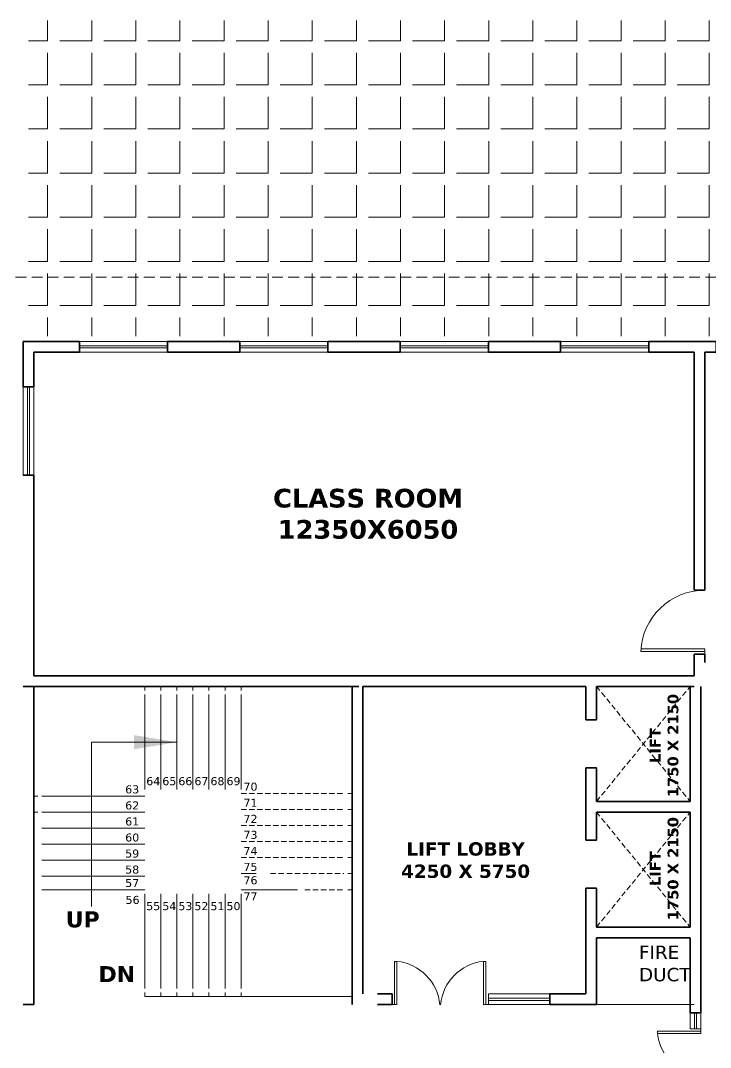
# Model space of a CAD drawing. Header units: millimetres. Extents: x -907591 to 4513934, y -12317808 to 1850003.
# Drawn here: x -444939 to -432034, y -5524761 to -5505561 of the extents above; entities that cross this region are included whole.
import ezdxf

# ---------------------------------------------------------------- set-up
doc = ezdxf.new("R2010")
doc.units = ezdxf.units.MM
doc.header["$LTSCALE"] = 2
doc.header["$MEASUREMENT"] = 0
doc.linetypes.add('DASHED2', pattern=[0.375, 0.25, -0.125])
doc.linetypes.add('HIDDEN', pattern=[0.375, 0.25, -0.125])
doc.layers.add('AEROW', color=7, linetype='Continuous', lineweight=15, true_color=0x0d0d0d)
doc.layers.add('DOT', color=7, linetype='DASHED2', lineweight=0, true_color=0x89067c)
for name, color, linetype, lineweight in [('DOOR', 27, 'Continuous', 5), ('DUCT', 37, 'Continuous', 35), ('glass', 5, 'Continuous', 15), ('HAT', 42, 'Continuous', 5), ('SILL', 74, 'Continuous', 9), ('STAIR', 252, 'Continuous', 9), ('TEXT', 7, 'Continuous', 13), ('WAll', 250, 'Continuous', 35)]:
    doc.layers.add(name, color=color, linetype=linetype, lineweight=lineweight)
doc.styles.add('INNER DIM', font='', dxfattribs={"height": 250})
doc.styles.add('style2', font='')
doc.styles.get('INNER DIM').set_extended_font_data('Arial Narrow', bold=True)
doc.styles.get('style2').set_extended_font_data('Verdana')
doc.dimstyles.new('INNER DIM', dxfattribs={"dimscale": 0, "dimtxt": 250, "dimasz": 100, "dimexe": 50, "dimexo": 50, "dimgap": 50, "dimtad": 0, "dimdec": 0, "dimzin": 0, "dimdsep": 46, "dimtxsty": 'INNER DIM', "dimblk": 'ARCHTICK', "dimcen": 100, "dimdle": 50, "dimclrd": 256, "dimclre": 256, "dimclrt": 256, "dimadec": 0, "dimazin": 0, "dimtfac": 1, "dimtdec": 0, "dimtix": 1, "dimtmove": 2, "dimatfit": 3, "dimfxl": 50, "dimfxlon": 1, "dimtolj": 1, "dimtzin": 0, "dimlwd": -1, "dimlwe": -1, "dimarcsym": 1})

# ---------------------------------------------------------------- blocks, each defined once
blk = doc.blocks.new('A$C378B1DF0')
at = {"layer": 'DOOR', "ltscale": 0.1}
for p, q in [((1100, 0), (1100, 1196)), ((1150, 0), (1150, 1199)), ((1200, 0), (1100, 0))]:
    blk.add_line(p, q, dxfattribs=at)
blk.add_arc((1200, 0), 1200, 92.388, 180, dxfattribs=at)
blk = doc.blocks.new('1000 DOOR R')
at = {"layer": 'DOOR', "color": 252, "ltscale": 200}
for p, q in [((-900, -900), (0, -900)), ((-900, -900), (-900, -950)), ((-900, -950), (0, -950)), ((0, -1000), (0, -900))]:
    blk.add_line(p, q, dxfattribs=at)
blk.add_arc((96, -1003), 1001, 95.4612, 174.0988, dxfattribs=at)
blk = doc.blocks.new('A$C44E84F5B')
at = {"layer": 'SILL', "ltscale": 0.1, "extrusion": (0, 0, -1), "xscale": -0.8999999999990947, "yscale": 0.8999999999990947, "zscale": -0.900000000403865, "rotation": 180}
blk.add_blockref('1000 DOOR R', (0, 900), dxfattribs=at)
at = {"layer": 'SILL', "ltscale": 0.1, "extrusion": (0, 0, -1), "xscale": 0.8999999999990947, "yscale": 0.8999999999990947, "zscale": -0.900000000403865}
blk.add_blockref('1000 DOOR R', (0, 900), dxfattribs=at)
blk = doc.blocks.new('_ArchTick')
at = {"color": 0, "linetype": 'ByBlock', "const_width": 0.15}
blk.add_lwpolyline([(-0.5, -0.5), (0.5, 0.5)], dxfattribs=at)

msp = doc.modelspace()

# ---------------------------------------------------------------- hatches: boundary and pattern name
at = {"layer": 'HAT', "ltscale": 100}
h = msp.add_hatch(dxfattribs=at)
h.set_pattern_fill('ANGLE', color=256, scale=3000, style=0)
h.set_pattern_definition([(180, (-2287481.95, 738485.4), (0, 825), [600, -225]), (90, (-2287481.95, 738485.4), (825, 5e-14), [600, -225])])
h.paths.add_polyline_path([(-388059, -5505561), (-444789, -5505561), (-444789, -5511461), (-388059, -5511461)])

# ---------------------------------------------------------------- linework, layer by layer
at = {"layer": 'DOT', "ltscale": 400}
msp.add_line((-423830, -5510361), (-446089, -5510361), dxfattribs=at)
at = {"layer": 'DUCT', "ltscale": 100}
for p, q in [((-444889, -5512411), (-444889, -5511561)), ((-443839, -5511561), (-444889, -5511561)), ((-443839, -5511761), (-443839, -5511561)), ((-444689, -5512411), (-444689, -5511761)), ((-444689, -5511761), (-443839, -5511761)), ((-444689, -5512411), (-444889, -5512411)), ((-444889, -5514061), (-444689, -5514061))]:
    msp.add_line(p, q, dxfattribs=at)
for points in [[(-442189, -5511561), (-440839, -5511561), (-440839, -5511761), (-442189, -5511761)], [(-439189, -5511561), (-437839, -5511561), (-437839, -5511761), (-439189, -5511761)], [(-436189, -5511561), (-434839, -5511561), (-434839, -5511761), (-436189, -5511761)]]:
    msp.add_lwpolyline(points, close=True, dxfattribs=at)
msp.add_lwpolyline([(-432339, -5511761), (-433189, -5511761), (-433189, -5511561), (-431929, -5511561), (-431929, -5511761), (-432139, -5511761)], dxfattribs=at)
at = {"layer": 'glass', "ltscale": 100}
for p, q in [((-442189, -5511641), (-443839, -5511641)), ((-442189, -5511681), (-443839, -5511681)), ((-439189, -5511641), (-440839, -5511641)), ((-439189, -5511681), (-440839, -5511681)), ((-436189, -5511641), (-437839, -5511641)), ((-436189, -5511681), (-437839, -5511681)), ((-433189, -5511641), (-434839, -5511641)), ((-433189, -5511681), (-434839, -5511681)), ((-444809, -5514061), (-444809, -5512411)), ((-444769, -5514061), (-444769, -5512411)), ((-435039, -5523841), (-436189, -5523841)), ((-435039, -5523881), (-436189, -5523881)), ((-432335, -5524411), (-432335, -5524111)), ((-432295, -5524411), (-432295, -5524111))]:
    msp.add_line(p, q, dxfattribs=at)
at = {"layer": 'SILL', "ltscale": 100}
for p, q in [((-442189, -5511561), (-443839, -5511561)), ((-439189, -5511561), (-440839, -5511561)), ((-436189, -5511561), (-437839, -5511561)), ((-433189, -5511561), (-434839, -5511561)), ((-442189, -5511761), (-443848, -5511761)), ((-439189, -5511761), (-440848, -5511761)), ((-436189, -5511761), (-437848, -5511761)), ((-433189, -5511761), (-434848, -5511761)), ((-444889, -5514061), (-444889, -5512411)), ((-444689, -5514061), (-444689, -5512411)), ((-435039, -5523761), (-436189, -5523761)), ((-436189, -5523761), (-436189, -5523961)), ((-435039, -5523961), (-436189, -5523961)), ((-432415, -5524411), (-432415, -5524111)), ((-432215, -5524411), (-432215, -5524111)), ((-432215, -5524411), (-432415, -5524411))]:
    msp.add_line(p, q, dxfattribs=at)
at = {"layer": 'STAIR', "ltscale": 100}
for p, q in [((-442614, -5518086), (-442614, -5518011)), ((-442314, -5518086), (-442314, -5518011)), ((-442014, -5518086), (-442014, -5518011)), ((-441714, -5518086), (-441714, -5518011)), ((-441414, -5518086), (-441414, -5518011)), ((-441114, -5518086), (-441114, -5518011)), ((-440814, -5518086), (-440814, -5518011)), ((-442614, -5519936), (-442614, -5518161)), ((-442314, -5519936), (-442314, -5518161)), ((-442014, -5519936), (-442014, -5518161)), ((-441714, -5519936), (-441714, -5518161)), ((-441414, -5519936), (-441414, -5518161)), ((-441114, -5519936), (-441114, -5518161)), ((-440814, -5519936), (-440814, -5518161)), ((-444615, -5520061), (-444690, -5520061)), ((-442614, -5520061), (-444539, -5520061)), ((-438814, -5520011), (-438739, -5520011)), ((-444615, -5520361), (-444690, -5520361)), ((-442614, -5520361), (-444539, -5520361)), ((-438814, -5520311), (-438739, -5520311)), ((-442614, -5520661), (-444539, -5520661)), ((-438814, -5520611), (-438739, -5520611)), ((-438814, -5520911), (-438739, -5520911)), ((-442614, -5520961), (-444539, -5520961)), ((-442614, -5521261), (-444539, -5521261)), ((-438814, -5521211), (-438739, -5521211)), ((-440814, -5521511), (-440534, -5521511)), ((-438814, -5521511), (-438739, -5521511)), ((-438814, -5521511), (-438739, -5521511)), ((-442614, -5521561), (-444539, -5521561)), ((-442614, -5521811), (-444539, -5521811)), ((-442614, -5521886), (-442614, -5523661)), ((-442314, -5521886), (-442314, -5523661)), ((-442014, -5521886), (-442014, -5523661)), ((-441714, -5521886), (-441714, -5523661)), ((-441414, -5521886), (-441414, -5523661)), ((-441114, -5521886), (-441114, -5523661)), ((-440814, -5521811), (-439756, -5521811)), ((-440814, -5521886), (-440814, -5523661)), ((-438814, -5521811), (-438739, -5521811)), ((-438814, -5521811), (-438739, -5521811)), ((-442614, -5523736), (-442614, -5523811)), ((-442614, -5523811), (-438739, -5523811)), ((-442314, -5523736), (-442314, -5523811)), ((-442014, -5523736), (-442014, -5523811)), ((-441714, -5523736), (-441714, -5523811)), ((-441414, -5523736), (-441414, -5523811)), ((-441114, -5523736), (-441114, -5523811)), ((-440814, -5523736), (-440814, -5523811)), ((-432339, -5523961), (-434164, -5523961))]:
    msp.add_line(p, q, dxfattribs=at)
at = {"layer": 'STAIR', "linetype": 'HIDDEN', "ltscale": 200}
for p, q in [((-434164, -5520161), (-432414, -5518011)), ((-434164, -5518011), (-432414, -5520161)), ((-440814, -5520011), (-438889, -5520011)), ((-440814, -5520311), (-438889, -5520311)), ((-434164, -5522511), (-432414, -5520361)), ((-434164, -5520361), (-432414, -5522511)), ((-440814, -5520611), (-438889, -5520611)), ((-440814, -5520911), (-438889, -5520911)), ((-440814, -5521211), (-438889, -5521211)), ((-440261, -5521511), (-438889, -5521511)), ((-439619, -5521811), (-438889, -5521811))]:
    msp.add_line(p, q, dxfattribs=at)
at = {"layer": 'WAll', "ltscale": 100}
for p, q in [((-432339, -5516211), (-432339, -5511761)), ((-432139, -5511761), (-432139, -5516211)), ((-444689, -5517811), (-444689, -5514061)), ((-432139, -5516211), (-432339, -5516211)), ((-432339, -5517411), (-432339, -5517811)), ((-432139, -5517411), (-432339, -5517411)), ((-432139, -5517411), (-432139, -5517561)), ((-432339, -5517811), (-444689, -5517811)), ((-438614, -5518011), (-444889, -5518011)), ((-444689, -5523961), (-444689, -5518011)), ((-438739, -5523961), (-438739, -5518011)), ((-438539, -5518011), (-434364, -5518011)), ((-438539, -5523761), (-438539, -5518011)), ((-434364, -5518636), (-434364, -5518011)), ((-432339, -5518011), (-434164, -5518011)), ((-434164, -5518636), (-434164, -5518011)), ((-432414, -5518011), (-432414, -5520161)), ((-432215, -5524111), (-432215, -5518011)), ((-434164, -5518636), (-434364, -5518636)), ((-434364, -5520886), (-434364, -5519536)), ((-434164, -5519536), (-434364, -5519536)), ((-434164, -5520161), (-434164, -5519536)), ((-432414, -5520161), (-434164, -5520161)), ((-434164, -5520361), (-434164, -5520886)), ((-434164, -5520886), (-434164, -5520361)), ((-432414, -5520361), (-434164, -5520361)), ((-432414, -5520361), (-432414, -5522511)), ((-434164, -5520886), (-434364, -5520886)), ((-434364, -5523761), (-434364, -5521786)), ((-434164, -5521786), (-434364, -5521786)), ((-434164, -5521786), (-434164, -5522311)), ((-434164, -5522511), (-434164, -5521786)), ((-432414, -5522511), (-434164, -5522511)), ((-434164, -5523961), (-434164, -5522711)), ((-432414, -5522711), (-434164, -5522711)), ((-432414, -5522711), (-432415, -5524111)), ((-437989, -5523761), (-438264, -5523761)), ((-437989, -5523761), (-437989, -5523961)), ((-435039, -5523961), (-435039, -5523761)), ((-435039, -5523761), (-434364, -5523761)), ((-444889, -5523961), (-444689, -5523961)), ((-437989, -5523961), (-438264, -5523961)), ((-434164, -5523961), (-435039, -5523961)), ((-432415, -5524111), (-432415, -5523961)), ((-432215, -5524111), (-432415, -5524111))]:
    msp.add_line(p, q, dxfattribs=at)

# ---------------------------------------------------------------- block references
at = {"layer": 'DOOR', "ltscale": 100, "xscale": -1, "rotation": 90}
msp.add_blockref('A$C378B1DF0', (-432139, -5516211), dxfattribs=at)
at = {"layer": 'DOOR', "ltscale": 100, "xscale": -1}
msp.add_blockref('A$C44E84F5B', (-432215, -5526211), dxfattribs=at)
at = {"layer": 'SILL', "ltscale": 0.1, "xscale": 0.900000000023283, "yscale": 0.900000000023283, "zscale": 0.900000000403865, "rotation": 270}
msp.add_blockref('1000 DOOR R', (-437089, -5523961), dxfattribs=at)
at = {"layer": 'SILL', "ltscale": 0.1, "extrusion": (0, 0, -1), "xscale": 0.900000000023283, "yscale": 0.900000000023283, "zscale": -0.900000000403865, "rotation": 270}
msp.add_blockref('1000 DOOR R', (437089, -5523961), dxfattribs=at)

# ---------------------------------------------------------------- texts
at = {"layer": 'TEXT', "ltscale": 0.1, "attachment_point": 5, "style": 'style2'}
for s, insert, char_height in [('\\pt3850;{\\fVerdana|b1|i0|c0|p34;CLASS ROOM\\P12350X6050}', (-438440, -5514786), 350), ('64', (-442456, -5519784), 150), ('65', (-442156, -5519784), 150), ('66', (-441856, -5519784), 150), ('67', (-441556, -5519784), 150), ('68', (-441256, -5519784), 150), ('69', (-440956, -5519784), 150), ('70', (-440638, -5519887), 150), ('63', (-442850, -5519937), 150), ('62', (-442850, -5520237), 150), ('71', (-440638, -5520187), 150), ('61', (-442850, -5520537), 150), ('72', (-440638, -5520487), 150), ('60', (-442850, -5520837), 150), ('73', (-440638, -5520787), 150), ('59', (-442850, -5521137), 150), ('74', (-440638, -5521087), 150), ('75', (-440638, -5521387), 150), ('58', (-442850, -5521437), 150), ('57', (-442850, -5521687), 150), ('76', (-440638, -5521637), 150), ('77', (-440638, -5521937), 150), ('56', (-442843, -5522004), 150), ('55', (-442456, -5522120), 150), ('54', (-442156, -5522120), 150), ('53', (-441856, -5522120), 150), ('52', (-441556, -5522120), 150), ('51', (-441256, -5522120), 150), ('50', (-440956, -5522120), 150), ('{\\fVerdana|b1|i0|c0|p34;UP}', (-443776, -5522369), 300), ('{\\fVerdana|b1|i0|c0|p34;DN}', (-443138, -5523390), 300)]:
    msp.add_mtext(s, dxfattribs=dict(at, insert=insert, char_height=char_height))
at = {"layer": 'TEXT', "ltscale": 0.1, "char_height": 200, "attachment_point": 5, "rotation": 90, "style": 'style2'}
for insert in [(-432900, -5519116), (-432900, -5521418)]:
    msp.add_mtext('{\\fVerdana|b1|i0|c0|p34;LIFT\\P1750 X 2150 }', dxfattribs=dict(at, insert=insert))
at = {"layer": 'TEXT', "ltscale": 0.1, "insert": (-436614, -5521260), "char_height": 250, "width": 3864.69, "attachment_point": 5, "style": 'style2'}
msp.add_mtext('{\\fVerdana|b1|i0|c0|p34;LIFT LOBBY\\P4250 X 5750}', dxfattribs=at)
at = {"layer": 'TEXT', "lineweight": 30, "ltscale": 100, "insert": (-433371, -5522857), "char_height": 250, "width": 943.08, "attachment_point": 1, "style": 'style2'}
msp.add_mtext('FIRE\\PDUCT', dxfattribs=at)

# ---------------------------------------------------------------- leaders
at = {"layer": 'AEROW', "lineweight": 35, "ltscale": 100}
msp.add_leader([(-442014, -5519054), (-443611, -5519054), (-443611, -5522128)], dimstyle='INNER DIM', override={"dimscale": 1, "dimasz": 800}, dxfattribs=at)

doc.saveas('drawing.dxf')
